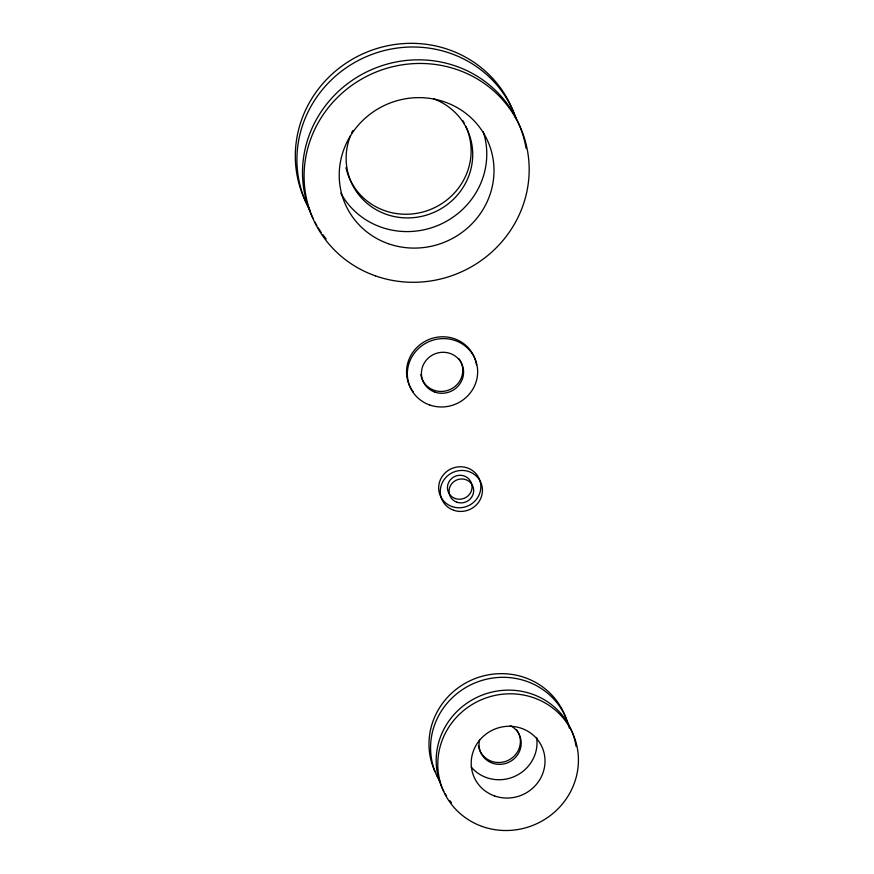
<?xml version="1.0" encoding="UTF-8"?>
<svg xmlns="http://www.w3.org/2000/svg" width="874" height="874" viewBox="0 0 874 874"><rect width="100%" height="100%" fill="white"/><g stroke="black" fill="none" stroke-linecap="round" stroke-linejoin="round"><path stroke-width="1.31" d="M308.959 207.87A113.249 108.638 -23.6 0 1 364.829 52.953A113.249 108.638 -23.6 0 1 515.769 118.656M309.899 210.339A113.249 108.638 -23.6 0 1 365.135 57.181A113.249 108.638 -23.6 0 1 516.097 118.438M326.155 238.897A113.249 108.638 -23.6 0 1 322.834 234.625M321.25 232.418A113.249 108.638 -23.6 0 1 318.256 227.863M316.847 225.525A113.249 108.638 -23.6 0 1 314.848 221.974M313.012 218.358A113.249 108.638 -23.6 0 1 381.938 65.681A113.249 108.638 -23.6 0 1 526.082 148.34M433.854 98.926A63.704 61.114 -23.6 0 1 467.994 177.979A63.704 61.114 -23.6 0 1 385.849 214.163A63.704 61.114 -23.6 0 1 350.518 135.623M351.577 133.132A63.704 61.114 -23.6 0 1 352.757 130.674M465.853 126.435A63.704 61.114 -23.6 0 1 427.288 210.667A63.704 61.114 -23.6 0 1 345.973 167.633M462.761 120.546A63.704 61.114 -23.6 0 1 464.083 122.873M483.18 131.537A77.862 74.694 -23.6 0 1 439.076 224.935A77.862 74.694 -23.6 0 1 340.827 193.154M459.025 358.733A21.238 20.375 -23.6 0 1 449.487 389.771A21.238 20.375 -23.6 0 1 420.842 374.618M413.402 392.076A35.386 33.955 -23.6 0 1 428.26 339.778A35.386 33.955 -23.6 0 1 476.472 364.851M438.682 778.45A70.783 67.899 -23.6 0 1 436.629 774.877M434.826 771.218A70.783 67.899 -23.6 0 1 477.171 677.809A70.783 67.899 -23.6 0 1 567.783 724.448M451.497 802.703A70.783 67.899 -23.6 0 1 449.782 800.584M446.614 796.105A70.783 67.899 -23.6 0 1 445.172 793.756M443.828 791.363A70.783 67.899 -23.6 0 1 485.048 694.054A70.783 67.899 -23.6 0 1 576.053 746.287M510.318 725.606A21.238 20.375 -23.6 0 1 519.385 751.607A21.238 20.375 -23.6 0 1 493.242 763.439A21.238 20.375 -23.6 0 1 479.629 739.513M440.278 782.121A70.783 67.899 -23.6 0 1 474.79 682.998A70.783 67.899 -23.6 0 1 569.389 728.118M516.621 729.801A21.238 20.375 -23.6 0 1 507.095 760.839A21.238 20.375 -23.6 0 1 478.439 745.675M536.614 737.438A37.156 35.648 -23.6 0 1 514.852 776.309A37.156 35.648 -23.6 0 1 471.228 767.055M452.044 506.581A21.238 20.375 -23.6 0 0 480.624 483.606A21.238 20.375 -23.6 0 0 446.614 471.621A21.238 20.375 -23.6 0 0 452.044 506.581M455.245 498.551A12.4 11.897 -23.6 0 0 471.938 485.136A12.4 11.897 -23.6 0 0 452.077 478.133A12.4 11.897 -23.6 0 0 455.245 498.551M453.639 510.241A21.238 20.375 -23.6 0 0 482.219 487.277A21.238 20.375 -23.6 0 0 448.209 475.292A21.238 20.375 -23.6 0 0 453.639 510.241M456.851 502.211A12.4 11.897 -23.6 0 0 473.544 488.795A12.4 11.897 -23.6 0 0 453.682 481.793A12.4 11.897 -23.6 0 0 456.851 502.211M375.449 275.878A113.281 108.671 -23.6 0 0 527.929 153.332A113.281 108.671 -23.6 0 0 346.497 89.399A113.281 108.671 -23.6 0 0 375.449 275.878M388.307 243.693A77.895 74.716 -23.6 0 0 493.154 159.429A77.895 74.716 -23.6 0 0 368.413 115.466A77.895 74.716 -23.6 0 0 388.307 243.693M429.637 404.968A35.386 33.955 -23.6 0 0 477.27 366.676A35.386 33.955 -23.6 0 0 420.591 346.705A35.386 33.955 -23.6 0 0 429.637 404.968M434.782 392.087A21.238 20.375 -23.6 0 0 463.362 369.123A21.238 20.375 -23.6 0 0 429.353 357.138A21.238 20.375 -23.6 0 0 434.782 392.087M482.372 826.52A70.783 67.899 -23.6 0 0 577.648 749.958A70.783 67.899 -23.6 0 0 464.291 710.005A70.783 67.899 -23.6 0 0 482.372 826.52M494.597 795.952A37.156 35.648 -23.6 0 0 544.611 755.748A37.156 35.648 -23.6 0 0 485.103 734.783A37.156 35.648 -23.6 0 0 494.597 795.952"/></g></svg>
